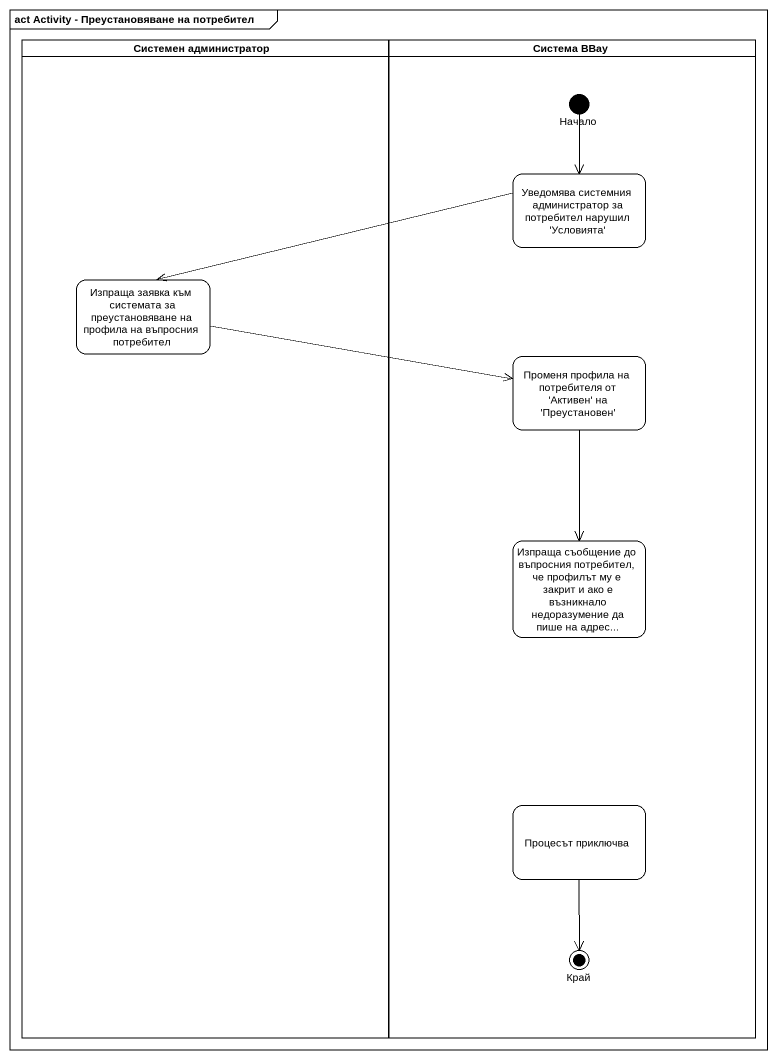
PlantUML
@startuml
mainframe act Activity - Преустановяване на потребител
hide empty description
state "Системен администратор" as Системен_администратор <<partition>> {
  state "Изпраща заявка към системата за преустановяване на профила на въпросния потребител" as Изпраща_заявка_към
}
state "Система BBay" as Система_BBay <<partition>> {
  state Начало <<start>>
  state "Уведомява системния администратор за потребител нарушил 'Условията'" as Уведомява_системния
  state "Променя профила на потребителя от 'Активен' на 'Преустановен'" as Променя_профила_на
  state "Изпраща съобщение до въпросния потребител, че профилът му е закрит и ако е възникнало недоразумение да пише на адрес..." as Изпраща_съобщение_до
  state "Процесът приключва" as Процесът_приключва
  state Край <<end>>
}
Начало --> Уведомява_системния
Уведомява_системния -left-> Изпраща_заявка_към
Изпраща_заявка_към -right-> Променя_профила_на
Променя_профила_на --> Изпраща_съобщение_до
Процесът_приключва --> Край
@enduml
